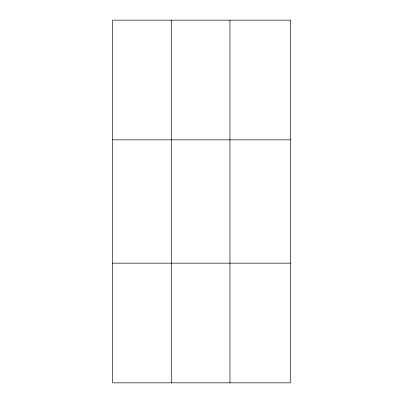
<?xml version="1.0" encoding="UTF-8"?>
<svg xmlns="http://www.w3.org/2000/svg" width="403" height="403" viewBox="0 0 403 403"><rect width="100%" height="100%" fill="white"/><g stroke="black" fill="none" stroke-linecap="round" stroke-linejoin="round"><path stroke-width="0.6" d="M171.27 382.85L171.27 20.15M229.952 382.85L229.952 20.15M112.588 139.841L290.412 139.841M112.588 263.159L290.412 263.159M290.412 20.15L290.412 382.85L112.588 382.85L112.588 20.15L290.412 20.15"/></g></svg>
